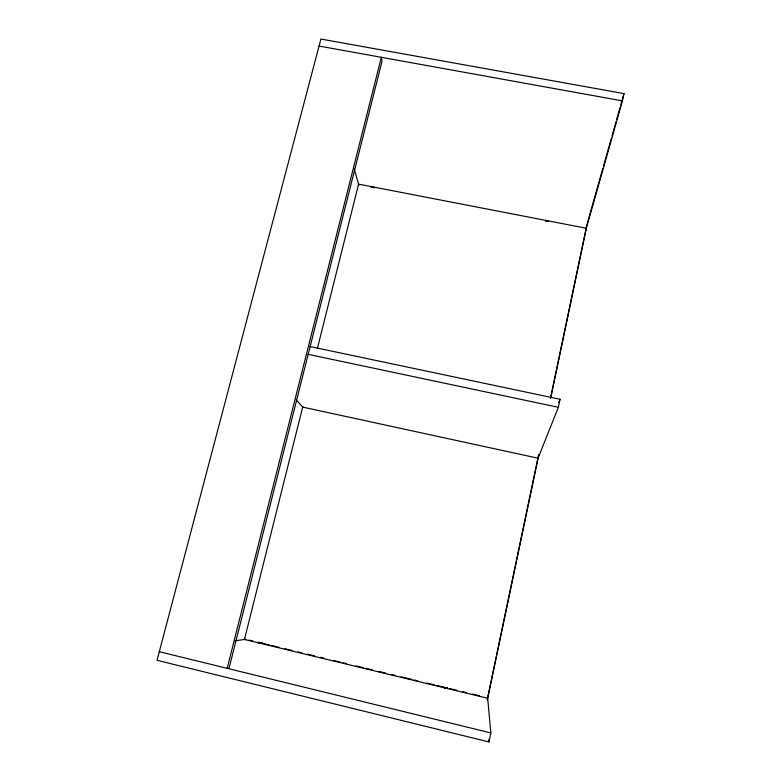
<?xml version="1.0" encoding="UTF-8"?>
<svg xmlns="http://www.w3.org/2000/svg" width="781" height="781" viewBox="0 0 781 781"><rect width="100%" height="100%" fill="white"/><g stroke="black" fill="none" stroke-linecap="round" stroke-linejoin="round"><path stroke-width="1.17" d="M545.812 220.779L548.067 221.218L545.782 220.984M296.214 399.823L302.686 407.096L538.07 458.203L558.356 407.301L560.026 399.276L309.969 346.539M585.74 230.336L622.447 100.886L623.97 93.593L320.913 39.05L157.03 660.296L488.974 741.95L490.849 732.939L487.637 697.726M487.188 699.883L538.695 454.493M550.449 398.447L586.668 225.904M538.763 454.913L487.686 698.273L244.433 639.473L302.843 406.481M550.781 397.656L586.326 228.257L358.586 184.14L317.369 348.531M586.902 224.791L602.786 168.569M603.449 166.226L611.396 138.11M612.05 135.767L616.024 121.709M616.687 119.366L619.997 107.651M620.661 105.308L623.97 93.593M558.708 402.654L560.026 399.276M447.445 687.924A4.442 4.296 80.6 0 1 446.322 687.963L447.035 687.866M444.457 687.729L446.869 688.256M261.606 643.163L260.717 643.319L261.362 643.251M259.565 642.568L257.915 642.47M234.983 640.83L245.79 639.278M371.053 187.059L371.58 187.01M261.039 643.114L261.869 643.163M546.397 221.228L547.374 221.423L546.407 221.228M260.708 643.202L261.323 643.212M446.429 688.11L444.838 687.788M259.858 642.822C257.623 642.48 258.726 642.841 259.194 642.929M319.058 46.059L622.447 100.886M260.844 643.29L260.034 643.134M446.507 688.188L445.404 687.885M446.283 687.934L445.238 687.68L446.205 687.856M308.017 354.301L558.356 407.301M446.097 688.11L445.238 687.895M249.354 640.137L252.907 640.996M261.772 643.134L269.504 645.008M271.876 645.575L278.983 647.293M284.919 648.728L292.026 650.446M297.951 651.881L301.515 652.74M307.441 654.175L314.558 655.894M320.483 657.329L324.037 658.188M333.526 660.472L340.633 662.2M343.005 662.766L346.559 663.625M356.048 665.92L363.155 667.638M365.528 668.214L372.644 669.932M378.57 671.367L385.687 673.085M391.613 674.52L395.166 675.38M401.092 676.805L411.763 679.382M414.135 679.958L417.689 680.817M427.178 683.111L434.295 684.83M436.657 685.406L443.774 687.124M449.7 688.559L456.817 690.277M462.742 691.702L466.296 692.562M472.232 693.997L479.339 695.715M159.304 651.696L490.849 732.939M259.243 642.88L259.458 642.939M258.823 642.324L259.468 642.578M258.306 642.402L258.96 642.665M354.213 168.862L358.899 185.234M488.799 739.587L488.974 741.95M371.19 187.01A3.934 3.7 -15.9 0 1 374.109 187.577M262.191 643.007A4.364 4.178 -71.9 0 1 260.034 643.378M258.97 643.114A4.364 4.178 -71.9 0 1 258.023 642.587M262.182 643.153A4.344 4.159 -71.9 0 1 261.098 643.193M260.034 642.939A4.344 4.159 -71.9 0 1 259.087 642.402M445.053 688.1A4.461 4.315 80.6 0 1 443.139 686.645M447.288 688.334A4.461 4.315 80.6 0 1 446.156 688.373M546.466 220.711A4.032 3.807 0.2 0 1 548.438 221.355M546.134 220.994A1.591 0.566 11.1 0 1 548.008 221.443M373.084 187.401A1.562 0.556 15 0 1 374.07 187.86M443.989 687.348A4.422 4.276 80.6 0 1 443.188 686.538M381.333 57.306L227.183 668.331L229.175 667.833L382.036 61.24L381.333 57.306M373.23 187.665L373.23 187.665"/></g></svg>
